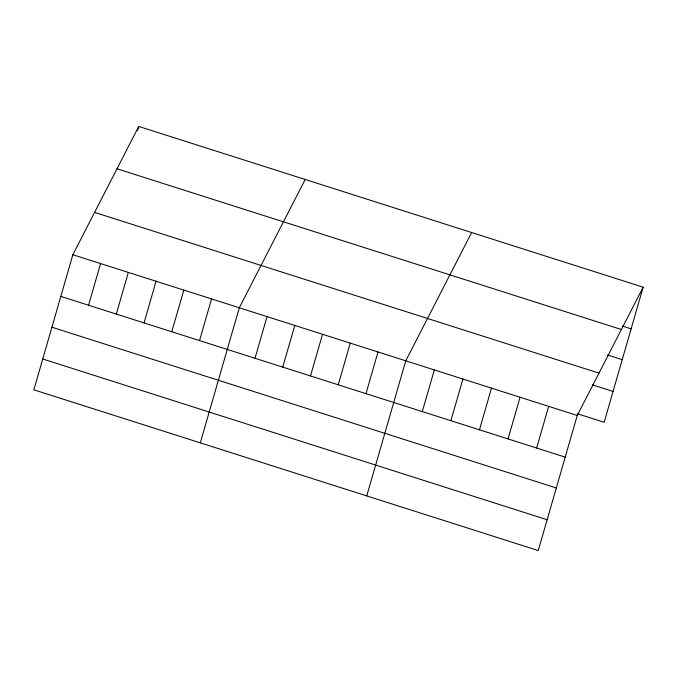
<?xml version="1.0" encoding="UTF-8"?>
<svg xmlns="http://www.w3.org/2000/svg" width="677" height="677" viewBox="0 0 677 677"><rect width="100%" height="100%" fill="white"/><g stroke="black" fill="none" stroke-linecap="round" stroke-linejoin="round"><path stroke-width="1.02" d="M72.845 254.721L33.85 389.817L538.249 550.562L577.244 415.466L643.15 287.183L138.751 126.438L72.845 254.721L577.244 415.466M137.575 130.509L138.751 126.438M88.56 305.234L100.585 263.565M116.3 314.077L128.325 272.408M144.04 322.912L156.065 281.243M171.78 331.755L183.814 290.086M199.529 340.599L211.554 298.929M200.299 442.86L239.294 307.773L305.2 179.481M255.009 358.277L267.034 316.608M282.749 367.12L294.783 325.451M310.498 375.963L322.523 334.294M338.238 384.798L350.263 343.129M365.978 393.642L378.003 351.972M366.756 495.911L405.751 360.816L471.649 232.533M422.304 411.591L434.329 369.921M450.89 420.696L462.916 379.027M479.468 429.81L491.494 388.141M508.055 438.916L520.08 397.247M536.633 448.022L548.666 406.352M643.15 287.183L604.155 422.279L577.549 413.791M622.256 326.026L631.125 328.853M117.003 168.776L621.401 329.513M607.438 354.968L622.222 359.682M94.594 212.392L598.993 373.129M592.358 384.849L613.057 391.441M60.82 296.391L565.219 457.136M51.917 327.219L556.316 487.965M42.753 358.988L547.151 519.733"/></g></svg>
